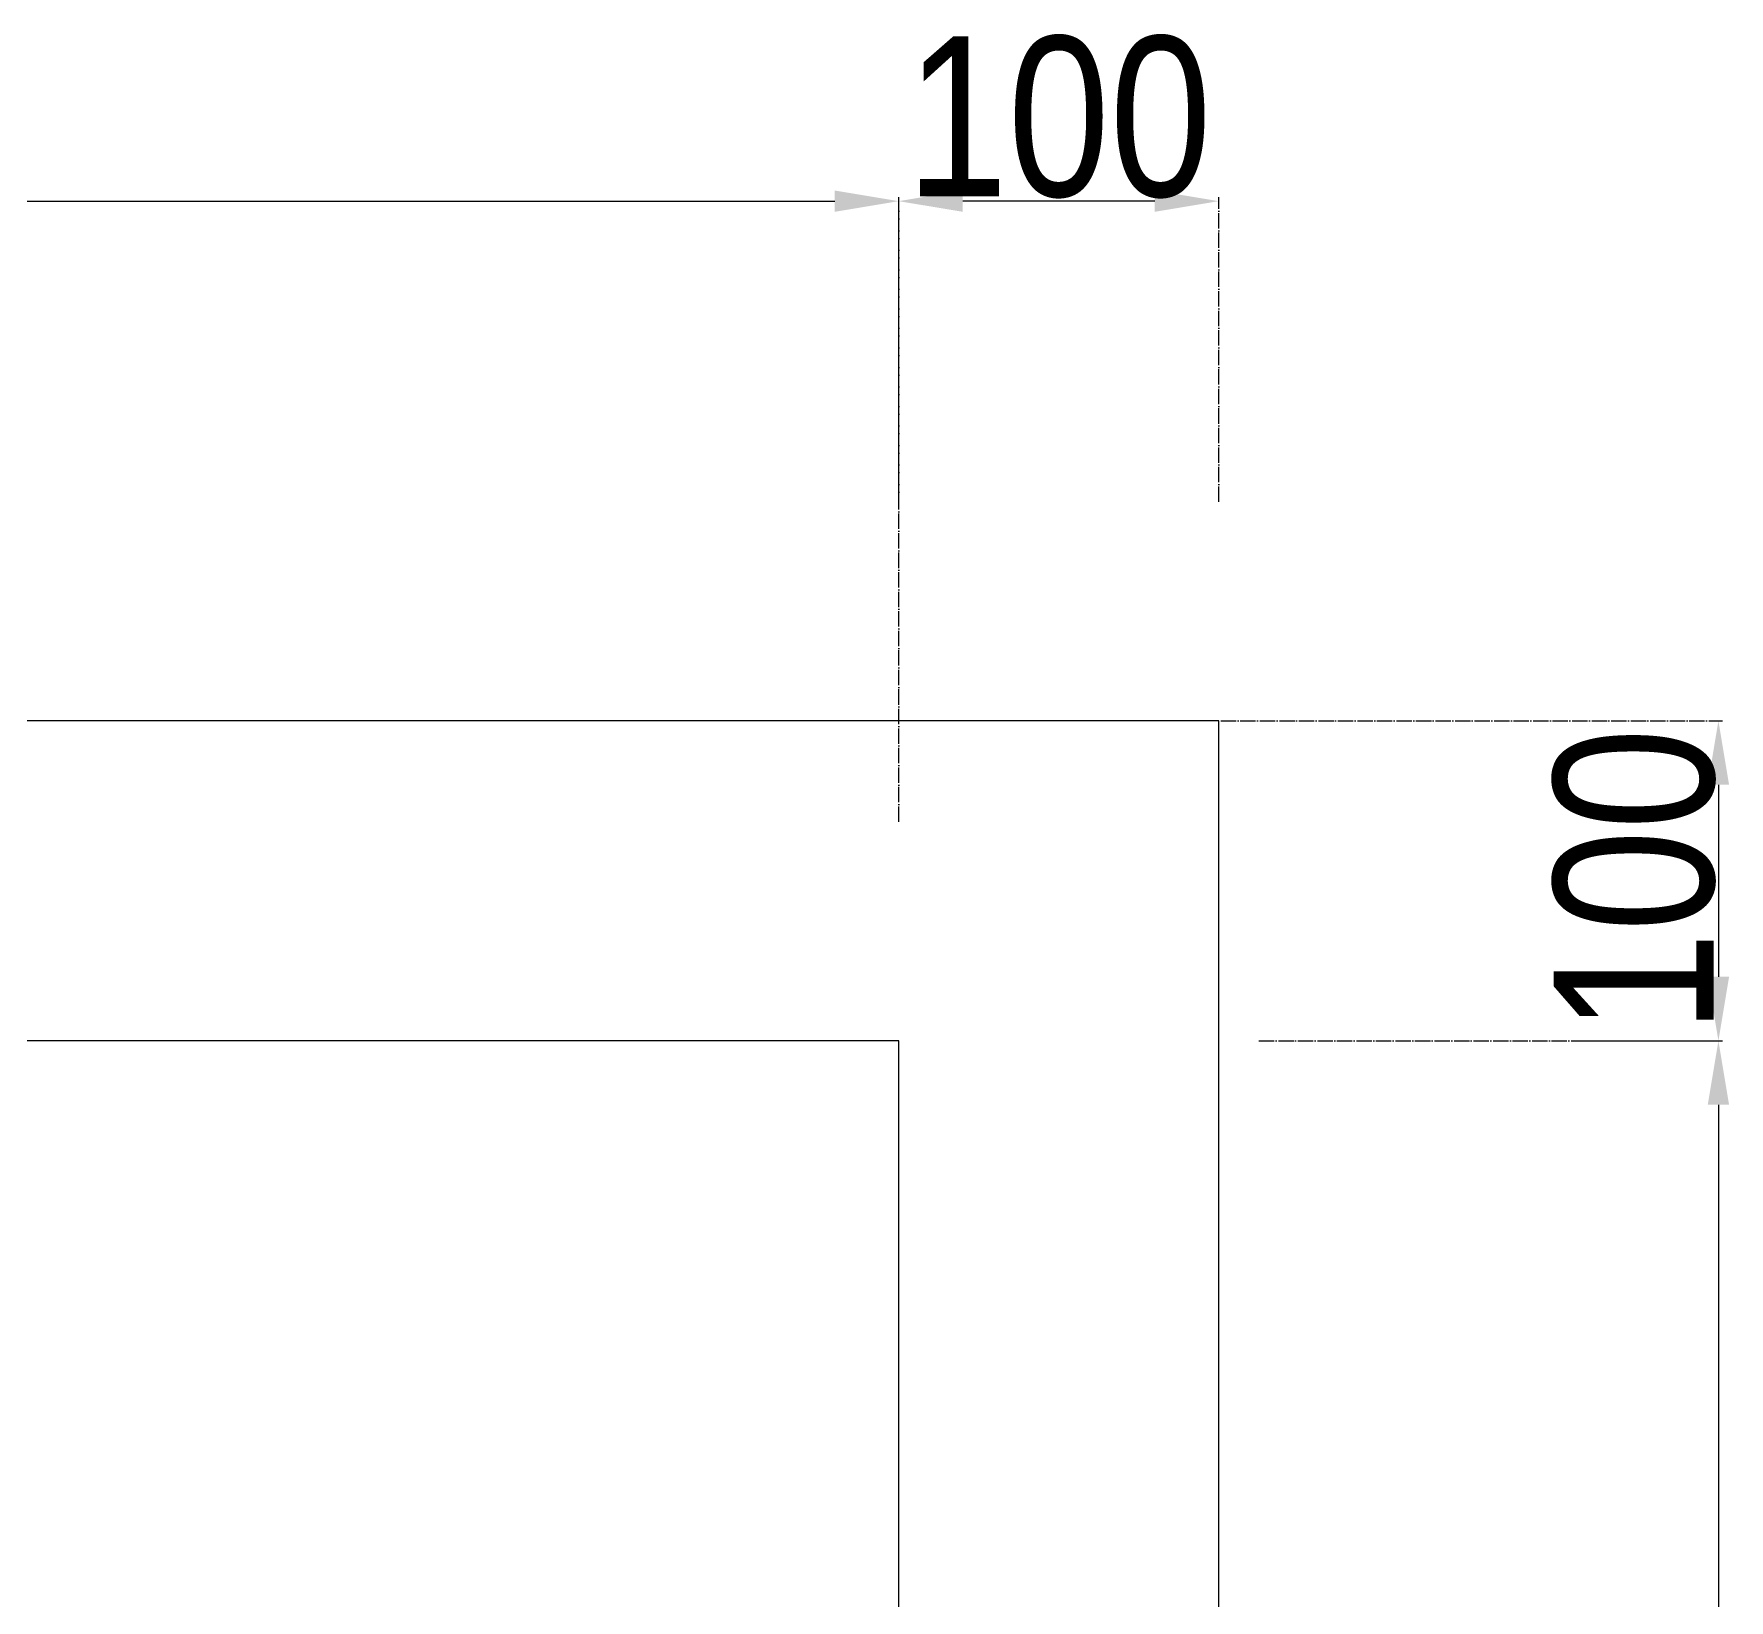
# Model space of a CAD drawing. Header units: millimetres. Extents: x 288 to 7016, y 261 to 3392.
# Drawn here: x 2796 to 3326, y 2902 to 3391 of the extents above; entities that cross this region are included whole.
import ezdxf

# ---------------------------------------------------------------- set-up
doc = ezdxf.new("R2010")
doc.units = ezdxf.units.MM
doc.header["$LTSCALE"] = 0.2
doc.linetypes.add('ACAD_ISO04W100', pattern=[30, 24, -3, 0, -3])
doc.styles.get("Standard").update_dxf_attribs({"font": 'ARIALN.TTF'})
doc.dimstyles.new('ISO-25', dxfattribs={"dimtxt": 2.5, "dimasz": 20, "dimexe": 1.25, "dimexo": 0.625, "dimtad": 1, "dimdec": 0, "dimtxsty": 'Standard', "dimcen": 2.5, "dimclrt": 1, "dimadec": 0, "dimazin": 0, "dimtfac": 1, "dimtdec": 0, "dimtmove": 0, "dimatfit": 3, "dimfxl": 1, "dimarcsym": 0})

# ---------------------------------------------------------------- blocks, each defined once
blk = doc.blocks.new('*D8')
at = {"color": 0, "linetype": 'ACAD_ISO04W100', "lineweight": -2, "transparency": 16777216}
for p, q in [((3178.55, 3076.74), (3323.42, 3076.74)), ((3178.55, 1076.74), (3323.42, 1076.74))]:
    blk.add_line(p, q, dxfattribs=at)
at = {"color": 0, "lineweight": -2, "transparency": 16777216}
blk.add_line((3322.17, 3056.74), (3322.17, 1096.74), dxfattribs=at)
at = {"color": 0, "transparency": 16777216}
for points in [[(3318.84, 3056.74), (3325.5, 3056.74), (3322.17, 3076.74)], [(3318.84, 1096.74), (3325.5, 1096.74), (3322.17, 1076.74)]]:
    blk.add_solid(points, dxfattribs=at)
at = {"layer": 'Defpoints', "color": 0, "transparency": 16777216}
for p in [(3177.93, 3076.74), (3177.93, 1076.74), (3322.17, 1076.74)]:
    blk.add_point(p, dxfattribs=at)
at = {"color": 1, "transparency": 16777216, "insert": (3296.02, 2076.74), "char_height": 2.5, "attachment_point": 5, "rotation": 90}
blk.add_mtext('{\\H20x;2000}', dxfattribs=at)
blk = doc.blocks.new('*D9')
at = {"color": 0, "linetype": 'ACAD_ISO04W100', "lineweight": -2, "transparency": 16777216}
for p, q in [((2366.03, 3145.16), (2366.03, 3340.33)), ((3066.03, 3145.16), (3066.03, 3340.33))]:
    blk.add_line(p, q, dxfattribs=at)
at = {"color": 0, "lineweight": -2, "transparency": 16777216}
blk.add_line((2386.03, 3339.08), (3046.03, 3339.08), dxfattribs=at)
at = {"color": 0, "transparency": 16777216}
for points in [[(2386.03, 3342.41), (2386.03, 3335.75), (2366.03, 3339.08)], [(3046.03, 3342.41), (3046.03, 3335.75), (3066.03, 3339.08)]]:
    blk.add_solid(points, dxfattribs=at)
at = {"layer": 'Defpoints', "color": 0, "transparency": 16777216}
for p in [(3066.03, 3339.08), (2366.03, 3144.53), (3066.03, 3144.53)]:
    blk.add_point(p, dxfattribs=at)
at = {"color": 1, "transparency": 16777216, "insert": (2716.03, 3365.23), "char_height": 2.5, "attachment_point": 5}
blk.add_mtext('{\\H20x;700}', dxfattribs=at)
blk = doc.blocks.new('*D12')
at = {"color": 0, "linetype": 'ACAD_ISO04W100', "lineweight": -2, "transparency": 16777216}
for p, q in [((3066.03, 3245.16), (3066.03, 3340.33)), ((3166.03, 3245.16), (3166.03, 3340.33))]:
    blk.add_line(p, q, dxfattribs=at)
at = {"color": 0, "lineweight": -2, "transparency": 16777216}
blk.add_line((3146.03, 3339.08), (3086.03, 3339.08), dxfattribs=at)
at = {"color": 0, "transparency": 16777216}
for points in [[(3086.03, 3342.41), (3086.03, 3335.75), (3066.03, 3339.08)], [(3146.03, 3342.41), (3146.03, 3335.75), (3166.03, 3339.08)]]:
    blk.add_solid(points, dxfattribs=at)
at = {"layer": 'Defpoints', "color": 0, "transparency": 16777216}
for p in [(3066.03, 3339.08), (3066.03, 3244.53), (3166.03, 3244.53)]:
    blk.add_point(p, dxfattribs=at)
at = {"color": 1, "transparency": 16777216, "insert": (3116.03, 3365.23), "char_height": 2.5, "attachment_point": 5}
blk.add_mtext('{\\H20x;100}', dxfattribs=at)
blk = doc.blocks.new('*D14')
at = {"color": 0, "linetype": 'ACAD_ISO04W100', "lineweight": -2, "transparency": 16777216}
for p, q in [((3166.66, 3176.74), (3323.42, 3176.74)), ((3278.55, 3076.74), (3323.42, 3076.74))]:
    blk.add_line(p, q, dxfattribs=at)
at = {"color": 0, "lineweight": -2, "transparency": 16777216}
blk.add_line((3322.17, 3156.74), (3322.17, 3096.74), dxfattribs=at)
at = {"color": 0, "transparency": 16777216}
for points in [[(3318.84, 3156.74), (3325.5, 3156.74), (3322.17, 3176.74)], [(3318.84, 3096.74), (3325.5, 3096.74), (3322.17, 3076.74)]]:
    blk.add_solid(points, dxfattribs=at)
at = {"layer": 'Defpoints', "color": 0, "transparency": 16777216}
for p in [(3166.03, 3176.74), (3277.93, 3076.74), (3322.17, 3076.74)]:
    blk.add_point(p, dxfattribs=at)
at = {"color": 1, "transparency": 16777216, "insert": (3296.02, 3126.74), "char_height": 2.5, "attachment_point": 5, "rotation": 90}
blk.add_mtext('{\\H20x;100}', dxfattribs=at)

msp = doc.modelspace()

# ---------------------------------------------------------------- linework, layer by layer
for p, q in [((3066.03, 3076.74), (2366.03, 3076.74)), ((3066.03, 1076.74), (3066.03, 3076.74))]:
    msp.add_line(p, q)
msp.add_lwpolyline([(2266.03, 976.74), (3166.03, 976.74), (3166.03, 3176.74), (2266.03, 3176.74)], close=True)

# ---------------------------------------------------------------- dimensions: what is measured, and where the dimension line sits
for p1, p2, picture, middle in [((2366.03, 3144.53), (3066.03, 3144.53), '*D9', (2716.03, 3365.23)), ((3166.03, 3244.53), (3066.03, 3244.53), '*D12', (3116.03, 3365.23))]:
    dim = msp.add_linear_dim(base=(3066.03, 3339.08), p1=p1, p2=p2, text='{\\H20x;<>}', dimstyle='ISO-25')
    dim.commit()
    dim.dimension.update_dxf_attribs({"geometry": picture, "text_midpoint": middle})
for base, p1, p2, picture, middle in [((3322.17, 3076.74), (3166.03, 3176.74), (3277.93, 3076.74), '*D14', (3296.02, 3126.74)), ((3322.17, 1076.74), (3177.93, 3076.74), (3177.93, 1076.74), '*D8', (3296.02, 2076.74))]:
    dim = msp.add_linear_dim(base=base, p1=p1, p2=p2, angle=90, text='{\\H20x;<>}', dimstyle='ISO-25')
    dim.commit()
    dim.dimension.update_dxf_attribs({"geometry": picture, "text_midpoint": middle})

doc.saveas('drawing.dxf')
